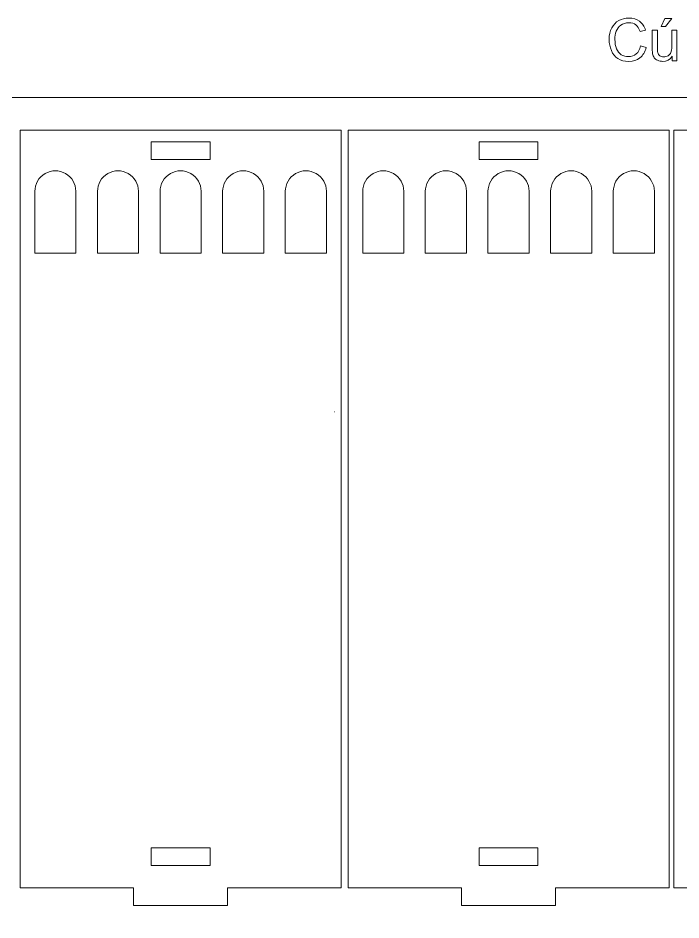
# Model space of a CAD drawing. Header units: millimetres. Extents: x -824 to 903, y -527 to 785.
# Drawn here: x -165 to -52.3, y 631.3 to 784.7 of the extents above; entities that cross this region are included whole.
import ezdxf

# ---------------------------------------------------------------- set-up
doc = ezdxf.new("R2010")
doc.units = ezdxf.units.MM
doc.header["$MEASUREMENT"] = 0
doc.layers.add('Camada 1', color=7, linetype='Continuous')

msp = doc.modelspace()

# ---------------------------------------------------------------- linework, layer by layer
at = {"layer": 'Camada 1', "color": 1, "lineweight": 9}
for points, knots in [([(-59.1187, 779.9138), (-59.1187, 779.9138), (-58.1724, 779.6748), (-58.1724, 779.6748), (-58.1724, 779.6748), (-58.37, 778.8995), (-58.7253, 778.3101), (-59.2382, 777.9034), (-59.2382, 777.9034), (-59.7512, 777.4967), (-60.3788, 777.2925), (-61.1208, 777.2925), (-61.1208, 777.2925), (-61.8878, 777.2925), (-62.512, 777.4485), (-62.9935, 777.7623), (-62.9935, 777.7623), (-63.4749, 778.0744), (-63.8401, 778.5276), (-64.0908, 779.1203), (-64.0908, 779.1203), (-64.3415, 779.7146), (-64.4677, 780.3504), (-64.4677, 781.0311), (-64.4677, 781.0311), (-64.4677, 781.7732), (-64.3265, 782.4206), (-64.0427, 782.9734), (-64.0427, 782.9734), (-63.7588, 783.5263), (-63.3554, 783.9463), (-62.8324, 784.2335), (-62.8324, 784.2335), (-62.3095, 784.5207), (-61.7334, 784.6635), (-61.1059, 784.6635), (-61.1059, 784.6635), (-60.392, 784.6635), (-59.7927, 784.4825), (-59.308, 784.1189), (-59.308, 784.1189), (-58.8215, 783.7554), (-58.4829, 783.2457), (-58.292, 782.5883), (-58.292, 782.5883), (-58.292, 782.5883), (-59.2183, 782.3692), (-59.2183, 782.3692), (-59.2183, 782.3692), (-59.3827, 782.8871), (-59.6234, 783.2656), (-59.9372, 783.5014), (-59.9372, 783.5014), (-60.2509, 783.7388), (-60.646, 783.8566), (-61.1225, 783.8566), (-61.1225, 783.8566), (-61.6687, 783.8566), (-62.1269, 783.7255), (-62.4938, 783.4632), (-62.4938, 783.4632), (-62.8607, 783.2009), (-63.1196, 782.8473), (-63.2674, 782.4057), (-63.2674, 782.4057), (-63.4168, 781.9624), (-63.4915, 781.5059), (-63.4915, 781.0361), (-63.4915, 781.0361), (-63.4915, 780.4301), (-63.4035, 779.9005), (-63.2275, 779.449), (-63.2275, 779.449), (-63.0516, 778.9958), (-62.7776, 778.6588), (-62.4058, 778.4346), (-62.4058, 778.4346), (-62.0339, 778.2105), (-61.6322, 778.0993), (-61.1989, 778.0993), (-61.1989, 778.0993), (-60.6709, 778.0993), (-60.226, 778.252), (-59.8608, 778.5558), (-59.8608, 778.5558), (-59.4956, 778.8613), (-59.2482, 779.3129), (-59.1187, 779.9138)], [0, 0, 0, 0, 0.04347826, 0.04347826, 0.04347826, 0.04347826, 0.08695652, 0.08695652, 0.08695652, 0.08695652, 0.13043478, 0.13043478, 0.13043478, 0.13043478, 0.17391304, 0.17391304, 0.17391304, 0.17391304, 0.2173913, 0.2173913, 0.2173913, 0.2173913, 0.26086957, 0.26086957, 0.26086957, 0.26086957, 0.30434783, 0.30434783, 0.30434783, 0.30434783, 0.34782609, 0.34782609, 0.34782609, 0.34782609, 0.39130435, 0.39130435, 0.39130435, 0.39130435, 0.43478261, 0.43478261, 0.43478261, 0.43478261, 0.47826087, 0.47826087, 0.47826087, 0.47826087, 0.52173913, 0.52173913, 0.52173913, 0.52173913, 0.56521739, 0.56521739, 0.56521739, 0.56521739, 0.60869565, 0.60869565, 0.60869565, 0.60869565, 0.65217391, 0.65217391, 0.65217391, 0.65217391, 0.69565217, 0.69565217, 0.69565217, 0.69565217, 0.73913043, 0.73913043, 0.73913043, 0.73913043, 0.7826087, 0.7826087, 0.7826087, 0.7826087, 0.82608696, 0.82608696, 0.82608696, 0.82608696, 0.86956522, 0.86956522, 0.86956522, 0.86956522, 0.91304348, 0.91304348, 0.91304348, 0.91304348, 1, 1, 1, 1]), ([(-55.6307, 783.2191), (-55.6307, 783.2191), (-54.9932, 784.5838), (-54.9932, 784.5838), (-54.9932, 784.5838), (-54.9932, 784.5838), (-53.8378, 784.5838), (-53.8378, 784.5838), (-53.8378, 784.5838), (-53.8378, 784.5838), (-54.9036, 783.2191), (-54.9036, 783.2191), (-54.9036, 783.2191), (-54.9036, 783.2191), (-55.6307, 783.2191), (-55.6307, 783.2191)], [0, 0, 0, 0, 0.2, 0.2, 0.2, 0.2, 0.4, 0.4, 0.4, 0.4, 0.6, 0.6, 0.6, 0.6, 1, 1, 1, 1]), ([(-53.7382, 777.412), (-53.7382, 777.412), (-53.7382, 778.1806), (-53.7382, 778.1806), (-53.7382, 778.1806), (-54.1399, 777.5946), (-54.6845, 777.3024), (-55.3734, 777.3024), (-55.3734, 777.3024), (-55.6772, 777.3024), (-55.9611, 777.3605), (-56.2251, 777.4767), (-56.2251, 777.4767), (-56.489, 777.5946), (-56.6849, 777.7407), (-56.8127, 777.9167), (-56.8127, 777.9167), (-56.9406, 778.0943), (-57.0302, 778.3101), (-57.0817, 778.5658), (-57.0817, 778.5658), (-57.1165, 778.7384), (-57.1348, 779.0107), (-57.1348, 779.3826), (-57.1348, 779.3826), (-57.1348, 779.3826), (-57.1348, 782.5817), (-57.1348, 782.5817), (-57.1348, 782.5817), (-57.1348, 782.5817), (-56.2583, 782.5817), (-56.2583, 782.5817), (-56.2583, 782.5817), (-56.2583, 782.5817), (-56.2583, 779.7212), (-56.2583, 779.7212), (-56.2583, 779.7212), (-56.2583, 779.2647), (-56.24, 778.9559), (-56.2051, 778.7982), (-56.2051, 778.7982), (-56.1503, 778.5675), (-56.0341, 778.3882), (-55.8548, 778.257), (-55.8548, 778.257), (-55.6772, 778.1259), (-55.4581, 778.0595), (-55.1958, 778.0595), (-55.1958, 778.0595), (-54.9335, 778.0595), (-54.6878, 778.1259), (-54.4587, 778.2603), (-54.4587, 778.2603), (-54.2296, 778.3948), (-54.0669, 778.5791), (-53.9706, 778.8098), (-53.9706, 778.8098), (-53.876, 779.0406), (-53.8278, 779.3776), (-53.8278, 779.8175), (-53.8278, 779.8175), (-53.8278, 779.8175), (-53.8278, 782.5817), (-53.8278, 782.5817), (-53.8278, 782.5817), (-53.8278, 782.5817), (-52.9513, 782.5817), (-52.9513, 782.5817), (-52.9513, 782.5817), (-52.9513, 782.5817), (-52.9513, 777.412), (-52.9513, 777.412), (-52.9513, 777.412), (-52.9513, 777.412), (-53.7382, 777.412), (-53.7382, 777.412)], [0, 0, 0, 0, 0.05, 0.05, 0.05, 0.05, 0.1, 0.1, 0.1, 0.1, 0.15, 0.15, 0.15, 0.15, 0.2, 0.2, 0.2, 0.2, 0.25, 0.25, 0.25, 0.25, 0.3, 0.3, 0.3, 0.3, 0.35, 0.35, 0.35, 0.35, 0.4, 0.4, 0.4, 0.4, 0.45, 0.45, 0.45, 0.45, 0.5, 0.5, 0.5, 0.5, 0.55, 0.55, 0.55, 0.55, 0.6, 0.6, 0.6, 0.6, 0.65, 0.65, 0.65, 0.65, 0.7, 0.7, 0.7, 0.7, 0.75, 0.75, 0.75, 0.75, 0.8, 0.8, 0.8, 0.8, 0.85, 0.85, 0.85, 0.85, 0.9, 0.9, 0.9, 0.9, 1, 1, 1, 1])]:
    msp.add_open_spline(points, degree=3, knots=knots, dxfattribs=at)
at = {"layer": 'Camada 1', "color": 250, "lineweight": 9}
for points, knots in [([(-259.0912, 536.0534), (-259.0912, 536.0534), (193.4684, 536.0534), (193.4684, 536.0534), (193.4684, 536.0534), (193.4684, 536.0534), (193.4684, 771.1476), (193.4684, 771.1476), (193.4684, 771.1476), (193.4684, 771.1476), (-259.0912, 771.1476), (-259.0912, 771.1476), (-259.0912, 771.1476), (-259.0912, 771.1476), (-259.0912, 536.0534), (-259.0912, 536.0534)], [0, 0, 0, 0, 0.2, 0.2, 0.2, 0.2, 0.4, 0.4, 0.4, 0.4, 0.6, 0.6, 0.6, 0.6, 1, 1, 1, 1]), ([(-111.1572, 717.7296), (-111.1572, 717.7296), (-111.0828, 717.7159), (-111.0828, 717.7159), (-111.0828, 717.7159), (-111.0828, 717.7159), (-111.1572, 717.7296), (-111.1572, 717.7296)], [0, 0, 0, 0, 0.33333333, 0.33333333, 0.33333333, 0.33333333, 1, 1, 1, 1])]:
    msp.add_open_spline(points, degree=3, knots=knots, dxfattribs=at)
at = {"layer": 'Camada 1', "lineweight": 9}
for points, knots in [([(-110.0406, 636.8311), (-110.0406, 636.8311), (-110.0406, 765.5917), (-110.0406, 765.5917), (-110.0406, 765.5917), (-110.0406, 765.5917), (-164.6148, 765.5917), (-164.6148, 765.5917), (-164.6148, 765.5917), (-164.6148, 765.5917), (-164.6148, 636.8311), (-164.6148, 636.8311), (-164.6148, 636.8311), (-164.6148, 636.8311), (-145.326, 636.8311), (-145.326, 636.8311), (-145.326, 636.8311), (-145.326, 636.8311), (-145.326, 633.8318), (-145.326, 633.8318), (-145.326, 633.8318), (-145.326, 633.8318), (-129.3292, 633.8318), (-129.3292, 633.8318), (-129.3292, 633.8318), (-129.3292, 633.8318), (-129.3292, 636.8311), (-129.3292, 636.8311), (-129.3292, 636.8311), (-129.3292, 636.8311), (-110.0406, 636.8311), (-110.0406, 636.8311)], [0, 0, 0, 0, 0.11111111, 0.11111111, 0.11111111, 0.11111111, 0.22222222, 0.22222222, 0.22222222, 0.22222222, 0.33333333, 0.33333333, 0.33333333, 0.33333333, 0.44444444, 0.44444444, 0.44444444, 0.44444444, 0.55555556, 0.55555556, 0.55555556, 0.55555556, 0.66666667, 0.66666667, 0.66666667, 0.66666667, 0.77777778, 0.77777778, 0.77777778, 0.77777778, 1, 1, 1, 1]), ([(-54.29, 636.8311), (-54.29, 636.8311), (-54.29, 765.5917), (-54.29, 765.5917), (-54.29, 765.5917), (-54.29, 765.5917), (-108.8642, 765.5917), (-108.8642, 765.5917), (-108.8642, 765.5917), (-108.8642, 765.5917), (-108.8642, 636.8311), (-108.8642, 636.8311), (-108.8642, 636.8311), (-108.8642, 636.8311), (-89.5755, 636.8311), (-89.5755, 636.8311), (-89.5755, 636.8311), (-89.5755, 636.8311), (-89.5755, 633.8318), (-89.5755, 633.8318), (-89.5755, 633.8318), (-89.5755, 633.8318), (-73.5786, 633.8318), (-73.5786, 633.8318), (-73.5786, 633.8318), (-73.5786, 633.8318), (-73.5786, 636.8311), (-73.5786, 636.8311), (-73.5786, 636.8311), (-73.5786, 636.8311), (-54.29, 636.8311), (-54.29, 636.8311)], [0, 0, 0, 0, 0.11111111, 0.11111111, 0.11111111, 0.11111111, 0.22222222, 0.22222222, 0.22222222, 0.22222222, 0.33333333, 0.33333333, 0.33333333, 0.33333333, 0.44444444, 0.44444444, 0.44444444, 0.44444444, 0.55555556, 0.55555556, 0.55555556, 0.55555556, 0.66666667, 0.66666667, 0.66666667, 0.66666667, 0.77777778, 0.77777778, 0.77777778, 0.77777778, 1, 1, 1, 1]), ([(1.0893, 636.8311), (1.0893, 636.8311), (1.0893, 765.5917), (1.0893, 765.5917), (1.0893, 765.5917), (1.0893, 765.5917), (-53.4849, 765.5917), (-53.4849, 765.5917), (-53.4849, 765.5917), (-53.4849, 765.5917), (-53.4849, 636.8311), (-53.4849, 636.8311), (-53.4849, 636.8311), (-53.4849, 636.8311), (-34.1962, 636.8311), (-34.1962, 636.8311), (-34.1962, 636.8311), (-34.1962, 636.8311), (-34.1962, 633.8318), (-34.1962, 633.8318), (-34.1962, 633.8318), (-34.1962, 633.8318), (-18.1993, 633.8318), (-18.1993, 633.8318), (-18.1993, 633.8318), (-18.1993, 633.8318), (-18.1993, 636.8311), (-18.1993, 636.8311), (-18.1993, 636.8311), (-18.1993, 636.8311), (1.0893, 636.8311), (1.0893, 636.8311)], [0, 0, 0, 0, 0.11111111, 0.11111111, 0.11111111, 0.11111111, 0.22222222, 0.22222222, 0.22222222, 0.22222222, 0.33333333, 0.33333333, 0.33333333, 0.33333333, 0.44444444, 0.44444444, 0.44444444, 0.44444444, 0.55555556, 0.55555556, 0.55555556, 0.55555556, 0.66666667, 0.66666667, 0.66666667, 0.66666667, 0.77777778, 0.77777778, 0.77777778, 0.77777778, 1, 1, 1, 1]), ([(-142.3266, 763.5921), (-142.3266, 763.5921), (-142.3266, 760.5926), (-142.3266, 760.5926), (-142.3266, 760.5926), (-142.3266, 760.5926), (-132.3286, 760.5926), (-132.3286, 760.5926), (-132.3286, 760.5926), (-132.3286, 760.5926), (-132.3286, 763.5921), (-132.3286, 763.5921), (-132.3286, 763.5921), (-132.3286, 763.5921), (-142.3266, 763.5921), (-142.3266, 763.5921)], [0, 0, 0, 0, 0.2, 0.2, 0.2, 0.2, 0.4, 0.4, 0.4, 0.4, 0.6, 0.6, 0.6, 0.6, 1, 1, 1, 1]), ([(-86.576, 763.5921), (-86.576, 763.5921), (-86.576, 760.5926), (-86.576, 760.5926), (-86.576, 760.5926), (-86.576, 760.5926), (-76.578, 760.5926), (-76.578, 760.5926), (-76.578, 760.5926), (-76.578, 760.5926), (-76.578, 763.5921), (-76.578, 763.5921), (-76.578, 763.5921), (-76.578, 763.5921), (-86.576, 763.5921), (-86.576, 763.5921)], [0, 0, 0, 0, 0.2, 0.2, 0.2, 0.2, 0.4, 0.4, 0.4, 0.4, 0.6, 0.6, 0.6, 0.6, 1, 1, 1, 1]), ([(-142.3266, 643.6161), (-142.3266, 643.6161), (-142.3266, 640.6166), (-142.3266, 640.6166), (-142.3266, 640.6166), (-142.3266, 640.6166), (-132.3286, 640.6166), (-132.3286, 640.6166), (-132.3286, 640.6166), (-132.3286, 640.6166), (-132.3286, 643.6161), (-132.3286, 643.6161), (-132.3286, 643.6161), (-132.3286, 643.6161), (-142.3266, 643.6161), (-142.3266, 643.6161)], [0, 0, 0, 0, 0.2, 0.2, 0.2, 0.2, 0.4, 0.4, 0.4, 0.4, 0.6, 0.6, 0.6, 0.6, 1, 1, 1, 1]), ([(-86.576, 643.6161), (-86.576, 643.6161), (-86.576, 640.6166), (-86.576, 640.6166), (-86.576, 640.6166), (-86.576, 640.6166), (-76.578, 640.6166), (-76.578, 640.6166), (-76.578, 640.6166), (-76.578, 640.6166), (-76.578, 643.6161), (-76.578, 643.6161), (-76.578, 643.6161), (-76.578, 643.6161), (-86.576, 643.6161), (-86.576, 643.6161)], [0, 0, 0, 0, 0.2, 0.2, 0.2, 0.2, 0.4, 0.4, 0.4, 0.4, 0.6, 0.6, 0.6, 0.6, 1, 1, 1, 1])]:
    msp.add_open_spline(points, degree=3, knots=knots, dxfattribs=at)
at = {"layer": 'Camada 1', "color": 5, "lineweight": 9}
for points in [[(-155.2432, 756.1135), (-155.2432, 756.1135), (-155.124, 755.2078), (-155.124, 755.2078), (-155.124, 755.2078), (-155.124, 755.2078), (-155.124, 744.7099), (-155.124, 744.7099), (-155.124, 744.7099), (-155.124, 744.7099), (-162.1226, 744.7099), (-162.1226, 744.7099), (-162.1226, 744.7099), (-162.1226, 744.7099), (-162.1226, 755.2078), (-162.1226, 755.2078), (-162.1226, 755.2078), (-162.085, 755.7811), (-161.9436, 756.4556), (-161.6538, 756.9575), (-161.6538, 756.9575), (-161.0618, 757.9829), (-159.8073, 758.7071), (-158.6233, 758.7071), (-158.6233, 758.7071), (-157.4393, 758.7071), (-156.1849, 757.9829), (-155.5929, 756.9575), (-155.5929, 756.9575), (-155.5929, 756.9575), (-155.2432, 756.1135), (-155.2432, 756.1135)], [(-144.5955, 756.1135), (-144.5955, 756.1135), (-144.4762, 755.2078), (-144.4762, 755.2078), (-144.4762, 755.2078), (-144.4762, 755.2078), (-144.4762, 744.7099), (-144.4762, 744.7099), (-144.4762, 744.7099), (-144.4762, 744.7099), (-151.4749, 744.7099), (-151.4749, 744.7099), (-151.4749, 744.7099), (-151.4749, 744.7099), (-151.4749, 755.2078), (-151.4749, 755.2078), (-151.4749, 755.2078), (-151.4372, 755.7811), (-151.2958, 756.4556), (-151.006, 756.9575), (-151.006, 756.9575), (-150.414, 757.9829), (-149.1595, 758.7071), (-147.9755, 758.7071), (-147.9755, 758.7071), (-146.7913, 758.7071), (-145.5371, 757.983), (-144.9451, 756.9575), (-144.9451, 756.9575), (-144.9451, 756.9575), (-144.5955, 756.1135), (-144.5955, 756.1135)], [(-133.9476, 756.1135), (-133.9476, 756.1135), (-133.8284, 755.2078), (-133.8284, 755.2078), (-133.8284, 755.2078), (-133.8284, 755.2078), (-133.8284, 744.7099), (-133.8284, 744.7099), (-133.8284, 744.7099), (-133.8284, 744.7099), (-140.8269, 744.7099), (-140.8269, 744.7099), (-140.8269, 744.7099), (-140.8269, 744.7099), (-140.8269, 755.2078), (-140.8269, 755.2078), (-140.8269, 755.2078), (-140.7893, 755.7813), (-140.6479, 756.4553), (-140.358, 756.9575), (-140.358, 756.9575), (-139.7659, 757.983), (-138.5118, 758.7071), (-137.3277, 758.7071), (-137.3277, 758.7071), (-136.1437, 758.7071), (-134.8891, 757.9829), (-134.2971, 756.9575), (-134.2971, 756.9575), (-134.2971, 756.9575), (-133.9476, 756.1135), (-133.9476, 756.1135)], [(-123.2997, 756.1135), (-123.2997, 756.1135), (-123.1805, 755.2078), (-123.1805, 755.2078), (-123.1805, 755.2078), (-123.1805, 755.2078), (-123.1805, 744.7099), (-123.1805, 744.7099), (-123.1805, 744.7099), (-123.1805, 744.7099), (-130.1791, 744.7099), (-130.1791, 744.7099), (-130.1791, 744.7099), (-130.1791, 744.7099), (-130.1791, 755.2078), (-130.1791, 755.2078), (-130.1791, 755.2078), (-130.1415, 755.7811), (-130, 756.4556), (-129.7103, 756.9575), (-129.7103, 756.9575), (-129.1183, 757.983), (-127.8638, 758.7071), (-126.6797, 758.7071), (-126.6797, 758.7071), (-125.4956, 758.7071), (-124.2415, 757.983), (-123.6493, 756.9575), (-123.6493, 756.9575), (-123.6493, 756.9575), (-123.2997, 756.1135), (-123.2997, 756.1135)], [(-112.6518, 756.1135), (-112.6518, 756.1135), (-112.5326, 755.2078), (-112.5326, 755.2078), (-112.5326, 755.2078), (-112.5326, 755.2078), (-112.5326, 744.7099), (-112.5326, 744.7099), (-112.5326, 744.7099), (-112.5326, 744.7099), (-119.5312, 744.7099), (-119.5312, 744.7099), (-119.5312, 744.7099), (-119.5312, 744.7099), (-119.5312, 755.2078), (-119.5312, 755.2078), (-119.5312, 755.2078), (-119.4936, 755.7811), (-119.3522, 756.4556), (-119.0624, 756.9575), (-119.0624, 756.9575), (-118.4704, 757.9829), (-117.2159, 758.7071), (-116.0319, 758.7071), (-116.0319, 758.7071), (-114.8479, 758.7071), (-113.5933, 757.9829), (-113.0013, 756.9575), (-113.0013, 756.9575), (-113.0013, 756.9575), (-112.6518, 756.1135), (-112.6518, 756.1135)], [(-99.4926, 756.1135), (-99.4926, 756.1135), (-99.3735, 755.2078), (-99.3735, 755.2078), (-99.3735, 755.2078), (-99.3735, 755.2078), (-99.3735, 744.7099), (-99.3735, 744.7099), (-99.3735, 744.7099), (-99.3735, 744.7099), (-106.372, 744.7099), (-106.372, 744.7099), (-106.372, 744.7099), (-106.372, 744.7099), (-106.372, 755.2078), (-106.372, 755.2078), (-106.372, 755.2078), (-106.3344, 755.7811), (-106.193, 756.4556), (-105.9032, 756.9575), (-105.9032, 756.9575), (-105.3112, 757.9829), (-104.0568, 758.7071), (-102.8728, 758.7071), (-102.8728, 758.7071), (-101.6888, 758.7071), (-100.4343, 757.9829), (-99.8423, 756.9575), (-99.8423, 756.9575), (-99.8423, 756.9575), (-99.4926, 756.1135), (-99.4926, 756.1135)], [(-88.8449, 756.1135), (-88.8449, 756.1135), (-88.7256, 755.2078), (-88.7256, 755.2078), (-88.7256, 755.2078), (-88.7256, 755.2078), (-88.7256, 744.7099), (-88.7256, 744.7099), (-88.7256, 744.7099), (-88.7256, 744.7099), (-95.7243, 744.7099), (-95.7243, 744.7099), (-95.7243, 744.7099), (-95.7243, 744.7099), (-95.7243, 755.2078), (-95.7243, 755.2078), (-95.7243, 755.2078), (-95.6866, 755.7811), (-95.5452, 756.4556), (-95.2555, 756.9575), (-95.2555, 756.9575), (-94.6635, 757.9829), (-93.4089, 758.7071), (-92.2249, 758.7071), (-92.2249, 758.7071), (-91.0408, 758.7071), (-89.7865, 757.983), (-89.1945, 756.9575), (-89.1945, 756.9575), (-89.1945, 756.9575), (-88.8449, 756.1135), (-88.8449, 756.1135)], [(-78.197, 756.1135), (-78.197, 756.1135), (-78.0778, 755.2078), (-78.0778, 755.2078), (-78.0778, 755.2078), (-78.0778, 755.2078), (-78.0778, 744.7099), (-78.0778, 744.7099), (-78.0778, 744.7099), (-78.0778, 744.7099), (-85.0763, 744.7099), (-85.0763, 744.7099), (-85.0763, 744.7099), (-85.0763, 744.7099), (-85.0763, 755.2078), (-85.0763, 755.2078), (-85.0763, 755.2078), (-85.0388, 755.7813), (-84.8973, 756.4553), (-84.6075, 756.9575), (-84.6075, 756.9575), (-84.0153, 757.983), (-82.7612, 758.7071), (-81.5771, 758.7071), (-81.5771, 758.7071), (-80.3931, 758.7071), (-79.1385, 757.9829), (-78.5465, 756.9575), (-78.5465, 756.9575), (-78.5465, 756.9575), (-78.197, 756.1135), (-78.197, 756.1135)], [(-67.5491, 756.1135), (-67.5491, 756.1135), (-67.4299, 755.2078), (-67.4299, 755.2078), (-67.4299, 755.2078), (-67.4299, 755.2078), (-67.4299, 744.7099), (-67.4299, 744.7099), (-67.4299, 744.7099), (-67.4299, 744.7099), (-74.4285, 744.7099), (-74.4285, 744.7099), (-74.4285, 744.7099), (-74.4285, 744.7099), (-74.4285, 755.2078), (-74.4285, 755.2078), (-74.4285, 755.2078), (-74.3909, 755.7811), (-74.2495, 756.4556), (-73.9597, 756.9575), (-73.9597, 756.9575), (-73.3677, 757.983), (-72.1132, 758.7071), (-70.9291, 758.7071), (-70.9291, 758.7071), (-69.745, 758.7071), (-68.4909, 757.983), (-67.8988, 756.9575), (-67.8988, 756.9575), (-67.8988, 756.9575), (-67.5491, 756.1135), (-67.5491, 756.1135)], [(-56.9012, 756.1135), (-56.9012, 756.1135), (-56.782, 755.2078), (-56.782, 755.2078), (-56.782, 755.2078), (-56.782, 755.2078), (-56.782, 744.7099), (-56.782, 744.7099), (-56.782, 744.7099), (-56.782, 744.7099), (-63.7806, 744.7099), (-63.7806, 744.7099), (-63.7806, 744.7099), (-63.7806, 744.7099), (-63.7806, 755.2078), (-63.7806, 755.2078), (-63.7806, 755.2078), (-63.743, 755.7811), (-63.6016, 756.4556), (-63.3118, 756.9575), (-63.3118, 756.9575), (-62.7198, 757.9829), (-61.4653, 758.7071), (-60.2813, 758.7071), (-60.2813, 758.7071), (-59.0973, 758.7071), (-57.8428, 757.9829), (-57.2508, 756.9575), (-57.2508, 756.9575), (-57.2508, 756.9575), (-56.9012, 756.1135), (-56.9012, 756.1135)]]:
    msp.add_open_spline(points, degree=3, knots=[0, 0, 0, 0, 0.11111111, 0.11111111, 0.11111111, 0.11111111, 0.22222222, 0.22222222, 0.22222222, 0.22222222, 0.33333333, 0.33333333, 0.33333333, 0.33333333, 0.44444444, 0.44444444, 0.44444444, 0.44444444, 0.55555556, 0.55555556, 0.55555556, 0.55555556, 0.66666667, 0.66666667, 0.66666667, 0.66666667, 0.77777778, 0.77777778, 0.77777778, 0.77777778, 1, 1, 1, 1], dxfattribs=at)

doc.saveas('drawing.dxf')
